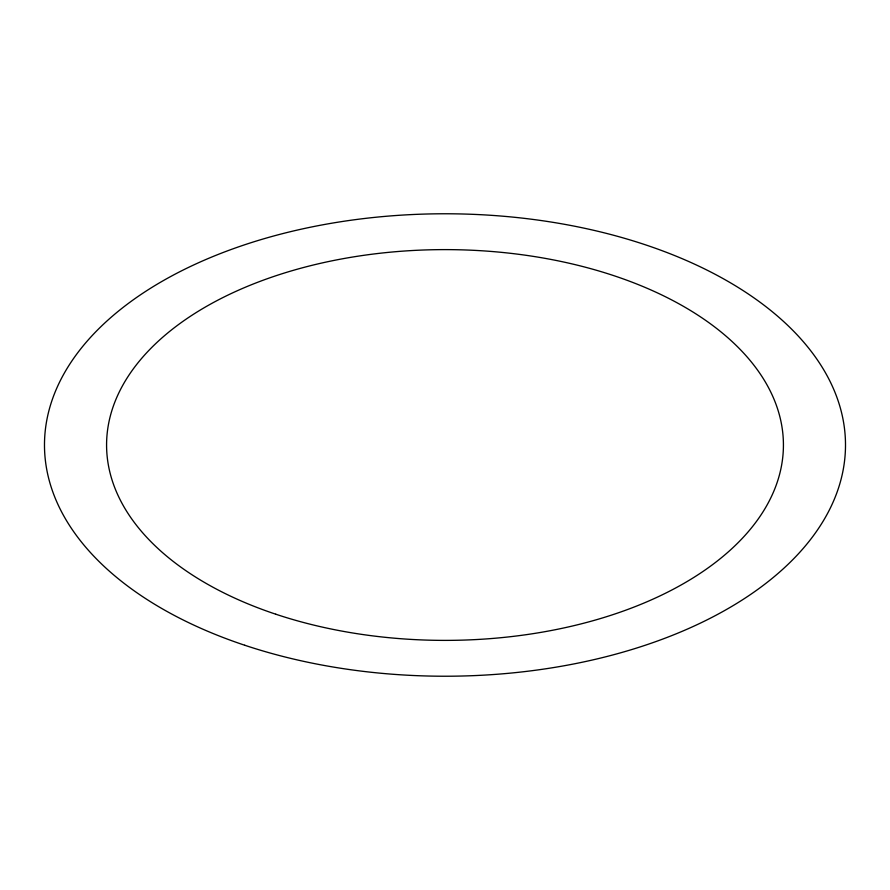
<?xml version="1.0" encoding="UTF-8"?>
<svg xmlns="http://www.w3.org/2000/svg" width="890" height="890" viewBox="0 0 890 890"><rect width="100%" height="100%" fill="white"/><g stroke="black" fill="none" stroke-linecap="round" stroke-linejoin="round"><path stroke-width="1.33" d="M244.75 645.25A400.5 231.222 0 0 0 845.5 445A400.5 231.222 0 0 0 244.75 244.75A400.5 231.222 0 0 0 244.75 645.25M275.789 614.211A338.423 195.388 0 0 0 783.423 445A338.423 195.388 0 0 0 275.789 275.789A338.423 195.388 0 0 0 275.789 614.211"/></g></svg>
